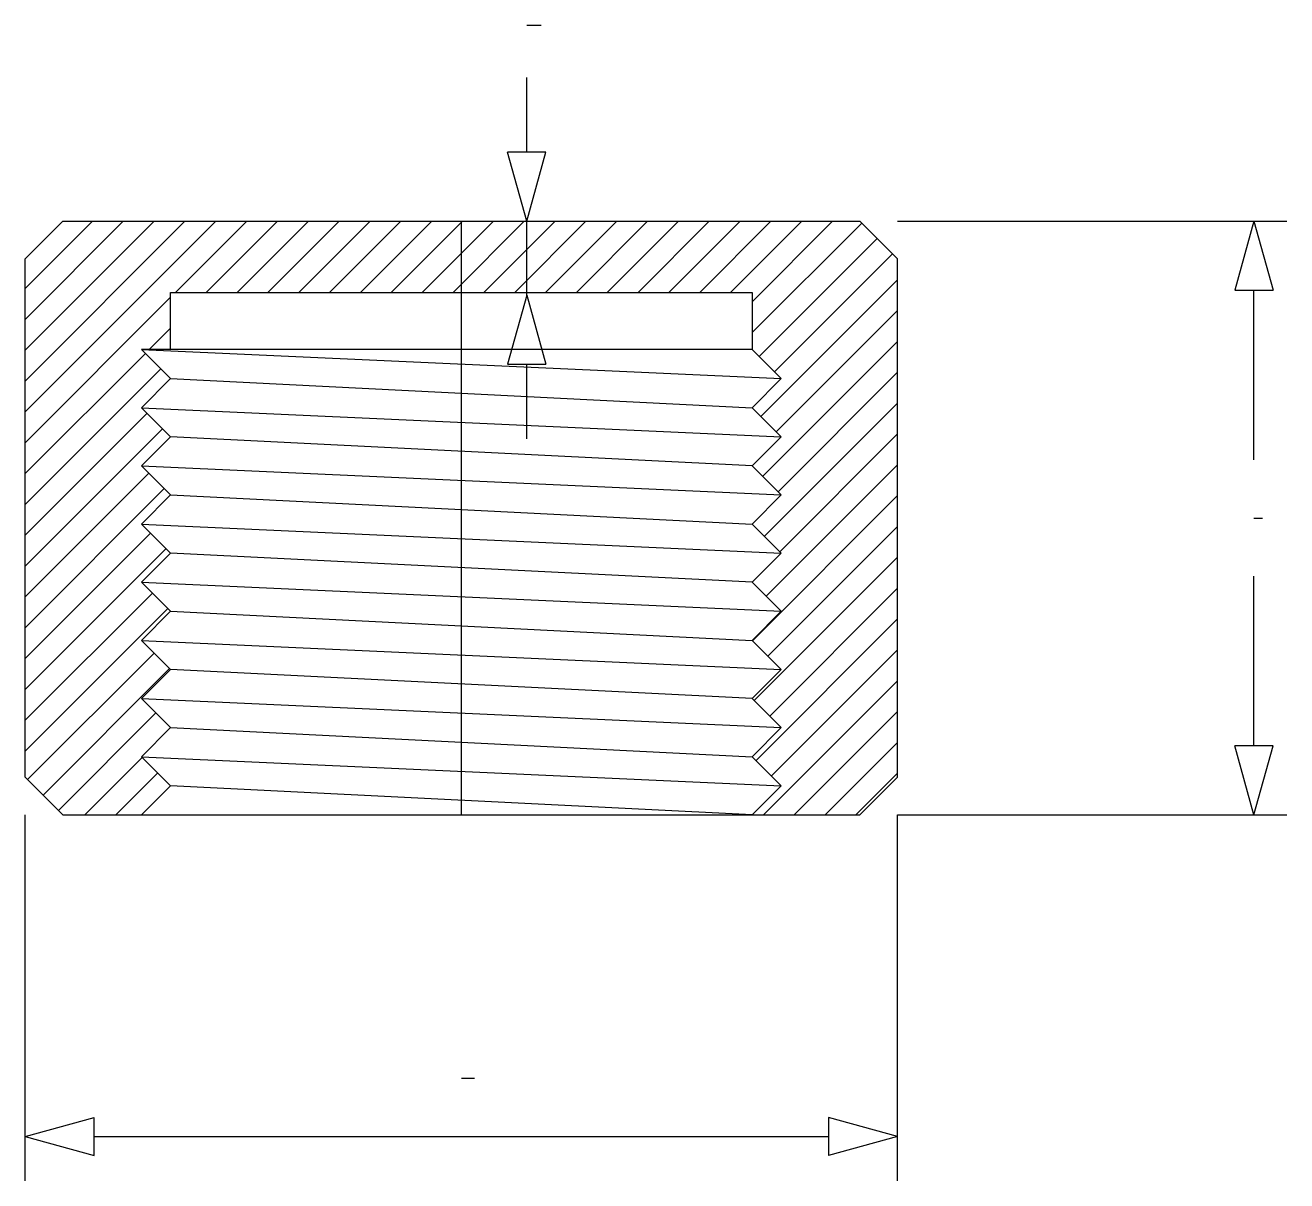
# Model space of a CAD drawing. Extents: x 734 to 1167, y 365 to 763.
import ezdxf

# ---------------------------------------------------------------- set-up
doc = ezdxf.new("R2010")
doc.units = 0
doc.header["$MEASUREMENT"] = 0
doc.layers.get('0').update_dxf_attribs({"linetype": 'CONTINUOUS'})
doc.layers.add('1', color=7, linetype='CONTINUOUS')

msp = doc.modelspace()

# ---------------------------------------------------------------- linework, layer by layer
at = {"color": 4, "linetype": 'Continuous'}
for p, q in [((733.54, 672.31), (756.66, 695.43)), ((733.54, 661.7), (767.27, 695.43)), ((733.54, 651.1), (777.88, 695.43)), ((733.54, 640.49), (788.48, 695.43)), ((733.54, 629.88), (799.09, 695.43)), ((785.2, 670.93), (809.7, 695.43)), ((795.8, 670.93), (820.3, 695.43)), ((806.41, 670.93), (830.91, 695.43)), ((817.02, 670.93), (841.52, 695.43)), ((827.62, 670.93), (852.12, 695.43)), ((838.23, 670.93), (862.73, 695.43)), ((848.84, 670.93), (873.34, 695.43)), ((859.44, 670.93), (883.94, 695.43)), ((870.05, 670.93), (894.55, 695.43)), ((880.66, 670.93), (905.16, 695.43)), ((891.26, 670.93), (915.76, 695.43)), ((901.87, 670.93), (926.37, 695.43)), ((912.48, 670.93), (936.98, 695.43)), ((923.08, 670.93), (947.58, 695.43)), ((933.69, 670.93), (958.19, 695.43)), ((944.3, 670.93), (968.8, 695.43)), ((954.9, 670.93), (979.4, 695.43)), ((965.51, 670.93), (990.01, 695.43)), ((976.12, 670.93), (1000.62, 695.43)), ((983.54, 667.75), (1011.22, 695.43)), ((983.54, 657.14), (1021.22, 694.82)), ((985.92, 648.92), (1026.52, 689.52)), ((991.23, 643.62), (1031.82, 684.21)), ((986.53, 628.31), (1033.54, 675.33)), ((733.54, 619.28), (783.54, 669.28)), ((991.83, 623.01), (1033.54, 664.72)), ((776.17, 651.3), (783.54, 658.67)), ((987.14, 607.71), (1033.54, 654.11)), ((733.54, 608.67), (774.86, 649.99)), ((733.54, 598.06), (780.16, 644.68)), ((992.44, 602.4), (1033.54, 643.51)), ((733.54, 587.46), (775.47, 629.38)), ((987.74, 587.1), (1033.54, 632.9)), ((733.54, 576.85), (780.77, 624.08)), ((993.05, 581.8), (1033.54, 622.29)), ((733.54, 566.24), (776.07, 608.77)), ((988.35, 566.49), (1033.54, 611.69)), ((733.54, 555.64), (781.38, 603.47)), ((983.65, 551.19), (1033.54, 601.08)), ((988.96, 545.89), (1033.54, 590.47)), ((733.54, 545.03), (776.68, 588.17)), ((733.54, 534.42), (781.98, 582.86)), ((984.26, 530.58), (1033.54, 579.87)), ((989.56, 525.28), (1033.54, 569.26)), ((733.54, 523.82), (777.28, 567.56)), ((733.54, 513.21), (782.59, 562.26)), ((984.87, 509.98), (1033.54, 558.65)), ((734.35, 503.41), (777.89, 546.95)), ((990.17, 504.67), (1033.54, 548.05)), ((739.66, 498.11), (783.19, 541.65)), ((987.4, 491.3), (1033.54, 537.44)), ((744.96, 492.81), (778.5, 526.35)), ((998.01, 491.3), (1033.54, 526.83)), ((1008.62, 491.3), (1033.54, 516.23)), ((754.06, 491.3), (773.8, 511.04)), ((764.67, 491.3), (779.1, 505.74)), ((1019.22, 491.3), (1033.54, 505.62))]:
    msp.add_line(p, q, dxfattribs=at)
at = {"layer": '1', "color": 5, "linetype": 'Continuous'}
for p, q in [((906, 762.84), (911, 762.84)), ((1156.1, 593.37), (1159.1, 593.37)), ((883.54, 400.71), (888, 400.71))]:
    msp.add_line(p, q, dxfattribs=at)
at = {"layer": '1', "color": 3, "linetype": 'Continuous'}
for p, q in [((906, 719.14), (906, 744.84)), ((906, 695.43), (899.44, 719.14)), ((912.56, 719.14), (899.44, 719.14)), ((906, 695.43), (912.56, 719.14)), ((906, 670), (906, 695.43)), ((1033.54, 695.43), (1167.39, 695.43)), ((1156.1, 695.43), (1149.54, 671.72)), ((1156.1, 695.43), (1162.66, 671.72)), ((906, 670), (899.44, 646.29)), ((906, 670), (912.56, 646.29)), ((1149.54, 671.72), (1162.66, 671.72)), ((1156.1, 613.37), (1156.1, 671.72)), ((899.44, 646.29), (912.56, 646.29)), ((906, 620.58), (906, 646.29)), ((1156.1, 515.01), (1156.1, 573.37)), ((1156.1, 491.3), (1149.54, 515.01)), ((1162.66, 515.01), (1149.54, 515.01)), ((1156.1, 491.3), (1162.66, 515.01)), ((733.54, 365.46), (733.54, 491.3)), ((1033.54, 365.46), (1033.54, 491.3)), ((1033.54, 491.3), (1167.39, 491.3)), ((733.54, 380.71), (757.26, 387.27)), ((757.26, 374.16), (757.26, 387.27)), ((1033.54, 380.71), (1009.83, 387.27)), ((1009.83, 387.27), (1009.83, 374.16)), ((733.54, 380.71), (757.26, 374.16)), ((757.26, 380.71), (1009.83, 380.71)), ((1033.54, 380.71), (1009.83, 374.16))]:
    msp.add_line(p, q, dxfattribs=at)
at = {"layer": '1', "color": 7, "linetype": 'Continuous'}
for p, q in [((733.54, 682.5), (746.47, 695.43)), ((746.47, 695.43), (1020.61, 695.43)), ((1033.54, 682.49), (1020.61, 695.43)), ((733.54, 504.23), (733.54, 682.5)), ((1033.54, 504.23), (1033.54, 682.49)), ((783.54, 670.93), (983.54, 670.93)), ((783.54, 651.3), (783.54, 670.93)), ((983.54, 670.93), (983.54, 651.3)), ((983.54, 651.3), (773.54, 651.3)), ((783.54, 641.3), (773.54, 651.3)), ((993.54, 641.3), (983.54, 651.3)), ((773.54, 631.3), (783.54, 641.3)), ((783.54, 641.3), (983.54, 631.3)), ((983.54, 631.3), (993.54, 641.3)), ((783.54, 621.3), (773.54, 631.3)), ((993.54, 621.3), (983.54, 631.3)), ((773.54, 611.3), (783.54, 621.3)), ((983.54, 611.3), (783.54, 621.3)), ((983.54, 611.3), (993.54, 621.3)), ((783.54, 601.3), (773.54, 611.3)), ((993.54, 601.3), (983.54, 611.3)), ((773.54, 591.3), (783.54, 601.3)), ((783.54, 601.3), (983.54, 591.3)), ((983.54, 591.3), (993.54, 601.3)), ((783.54, 581.3), (773.54, 591.3)), ((993.54, 581.3), (983.54, 591.3)), ((773.54, 571.3), (783.54, 581.3)), ((983.54, 571.3), (783.54, 581.3)), ((983.54, 571.3), (993.54, 581.3)), ((783.54, 561.3), (773.54, 571.3)), ((993.54, 561.3), (983.54, 571.3)), ((773.54, 551.3), (783.54, 561.3)), ((783.54, 561.3), (983.54, 551.3)), ((983.54, 551.3), (993.54, 561.3)), ((783.54, 541.3), (773.54, 551.3)), ((993.54, 541.3), (983.54, 551.3)), ((773.54, 531.3), (783.54, 541.3)), ((983.54, 531.3), (783.54, 541.3)), ((983.54, 531.3), (993.54, 541.3)), ((783.54, 521.3), (773.54, 531.3)), ((993.54, 521.3), (983.54, 531.3)), ((773.54, 511.3), (783.54, 521.3)), ((783.54, 521.3), (983.54, 511.3)), ((983.54, 511.3), (993.54, 521.3)), ((783.54, 501.3), (773.54, 511.3)), ((993.54, 501.3), (983.54, 511.3)), ((733.54, 504.23), (746.47, 491.3)), ((1033.54, 504.23), (1020.61, 491.3)), ((773.54, 491.3), (783.54, 501.3)), ((983.54, 491.3), (783.54, 501.3)), ((983.54, 491.3), (993.54, 501.3)), ((746.47, 491.3), (1020.61, 491.3))]:
    msp.add_line(p, q, dxfattribs=at)
at = {"layer": '1', "color": 4, "linetype": 'Continuous'}
for p, q in [((883.54, 491.3), (883.54, 695.43)), ((773.54, 651.3), (993.54, 641.3)), ((773.54, 631.3), (993.54, 621.3)), ((773.54, 611.3), (993.54, 601.3)), ((773.54, 591.3), (993.54, 581.3)), ((773.54, 571.3), (993.54, 561.3)), ((773.54, 551.3), (993.54, 541.3)), ((773.54, 531.3), (993.54, 521.3)), ((773.54, 511.3), (993.54, 501.3))]:
    msp.add_line(p, q, dxfattribs=at)

doc.saveas('drawing.dxf')
